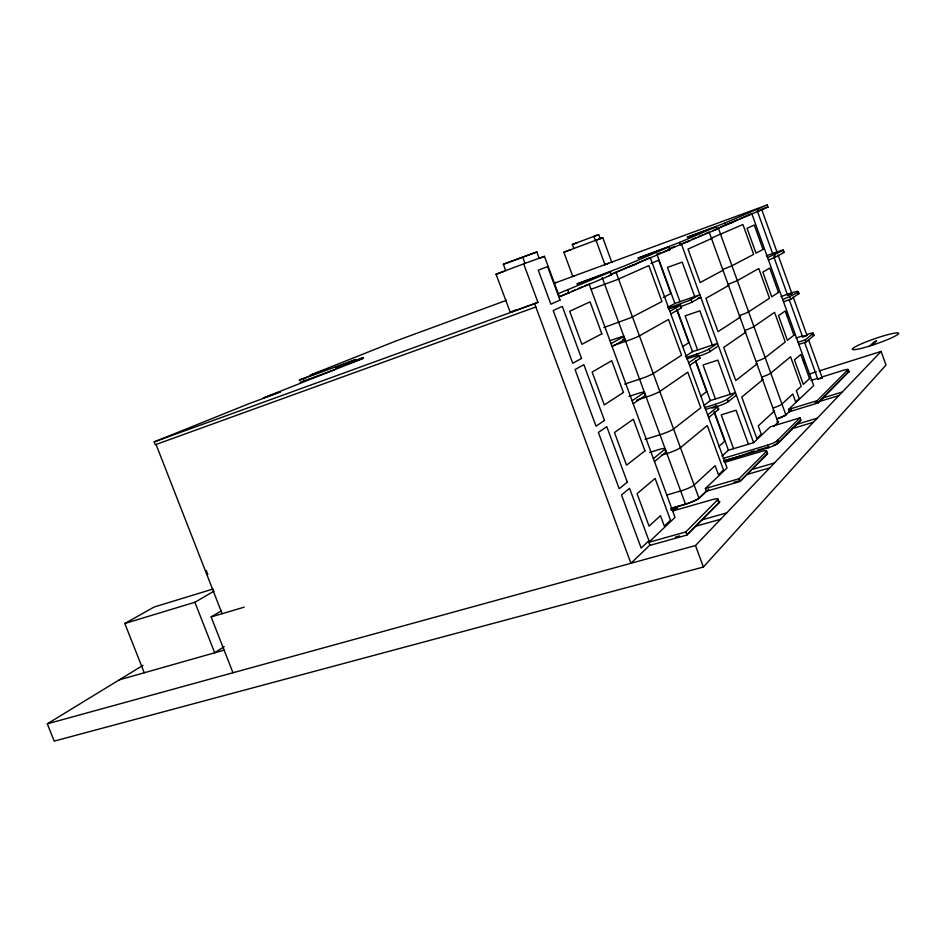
<?xml version="1.0" encoding="UTF-8"?>
<svg xmlns="http://www.w3.org/2000/svg" width="946" height="946" viewBox="0 0 946 946"><rect width="100%" height="100%" fill="white"/><g stroke="black" fill="none" stroke-linecap="round" stroke-linejoin="round"><path stroke-width="1.42" d="M734.037 482.224L741.073 480.284L767.513 453.3A9.425 1.443 -19.3 0 0 766.946 453.099M767.549 453.867L766.627 450.864A9.425 1.431 -19.3 0 0 759.118 452.105L724.624 462.358M719.161 502.35L719.267 501.841A10.441 1.797 -19.5 0 0 718.724 501.546M718.168 499.642L719.232 502.551L686.985 535.046L649.937 545.369L648.802 542.306L685.85 531.948L718.286 499.145A10.441 1.774 -19.6 0 0 710.245 500.209L672.594 511.017M808.475 339.638L822.192 377.797L821.625 378.199L817.852 379.311L804.632 342.535M789.319 299.953L802.598 336.871L806.347 335.712L806.938 335.333L793.174 297.032M802.693 336.906L803.615 336.315M708.66 417.6L718.865 409.157A10.536 1.253 -19.7 0 0 718.582 408.909M707.703 414.951L717.919 406.567A10.536 1.23 -19.7 0 0 710.813 407.797L705.361 409.5M654.478 461.577L666.457 451.68A11.636 1.549 -19.9 0 0 665.286 451.266M653.402 458.644L665.393 448.818A11.648 1.525 -19.9 0 0 657.919 449.847L649.689 452.377M142.988 665.357L47.3 723.832L54.218 741.108L703.398 567.032L886 365.085L881.128 351.427L819.236 370.915M782.732 299.575C807.754 288.767 799.063 289.594 781.006 296.666M778.109 255.113L791.92 293.567L789.804 294.49L787.58 295.128L773.769 256.697M787.58 295.128L791.92 293.567M47.3 723.832L695.487 545.535L881.128 351.427M688.156 533.568L719.859 501.64L719.173 502.302M778.452 442.633L800.848 420.083M819.224 401.577L848.976 371.612A7.722 0.946 -19.1 0 0 848.408 371.482M635.357 263.969L650.233 257.549L727.036 467.939L705.385 488.526L706.39 491.27L740.139 481.49L751.171 470.363M754.187 467.336L767.23 454.186L766.272 451.573M740.162 218.692L751.81 213.666L813.678 385.578L788.586 409.429L789.413 411.723L818.077 402.949L848.917 371.388A7.722 0.934 -19.1 0 0 848.361 371.329M705.385 488.526L739.122 478.7L766.591 451.254M776.962 440.895L800.032 417.836L800.907 420.249L777.884 443.449L776.654 441.179A9.2 1.36 -19.3 0 1 767.372 445.211L723.252 458.361M788.586 409.429L817.249 400.643L848.207 369.413A7.722 0.934 -19.1 0 0 841.727 370.808L822.121 376.946M872.307 345.172L876.599 340.891L874.317 341.612L870.001 345.893M650.221 544.813L630.935 563.284L534.632 303.737L537.931 302.33L523.658 263.839L544.458 256.354L559.417 296.784L611.766 274.766L609.259 275.523M671.861 508.061L685.495 504.135A11.352 1.88 -19.7 0 0 698.952 498.14L706.319 491.08M773.816 426.445L778.073 422.377L709.169 232.089L705.208 233.792M777.328 418.865A9.448 1.277 -19.3 0 0 785.866 414.904L789.614 411.321M789.413 411.723L791.506 409.724M708.731 489.2L700.052 497.513A13.705 2.27 -19.7 0 1 683.769 504.75L670.655 508.534M648.802 542.306L675.03 517.379L589.074 283.966M722.011 456.102L728.42 450.225L753.619 442.669L770.233 426.871L800.032 417.836M689.622 365.44L700.265 358.108A10.56 0.911 -19.9 0 0 700.005 357.943M778.759 442.35L778.144 442.929A9.188 1.372 -19.3 0 1 773.379 445.33M688.653 362.779L699.307 355.507A10.56 0.887 -19.9 0 0 692.318 357.091L686.891 358.889M633.181 403.729L645.669 395.132A11.671 1.123 -20.1 0 0 644.569 394.92M718.629 446.642L724.707 441.226L714.171 412.338M632.094 400.773L644.604 392.247A11.671 1.1 -20.1 0 0 637.261 393.725L629.066 396.386M798.85 344.391L806.051 342.062L813.938 335.463L813.17 333.335A8.691 0.816 -19.5 0 0 807.021 334.47M798.081 342.227L805.271 339.886L813.17 333.335M712.102 408.104L716.157 406.839A10.323 1.194 -19.7 0 0 728.254 401.695L736.343 395.132M704.415 407.691L715.223 404.285A10.323 1.183 -19.7 0 0 727.332 399.153L735.432 392.637L710.316 400.584L703.647 405.775M768.377 259.689C769.476 260.481 788.444 250.643 783.146 252.381M767.584 257.513C793.481 246.09 783.678 249.519 766.307 255.81M761.684 209.433L777.115 252.369L775.543 253.043L772.776 253.954L757.344 211.041L758.964 210.473M700.773 396.102L706.638 391.668L695.547 361.277M670.82 313.954L681.676 307.651M669.851 311.281L680.943 305.109L668.645 308.928M783.513 301.75L790.69 299.314L798.909 293.615L798.14 291.474M612.133 346.591L625.14 339.283A11.695 0.698 -20.2 0 0 622.574 339.685M700.359 355.731A10.347 0.863 -19.9 0 0 710.02 351.593L718.44 345.881M686.134 357.6L696.906 354.041A10.347 0.851 -19.9 0 0 709.086 349.05L717.529 343.374L692.484 351.699L685.436 356.311M611.045 343.623L624.076 336.386A11.707 0.674 -20.3 0 0 616.875 338.301L610.075 340.643M300.154 382.231L334.577 369.744M224.226 646.65L214.683 652.787L194.9 602.259L214.033 591.167M682.693 346.579L688.783 342.724L676.638 309.425M232.976 672.76L211.147 616.946L221.269 610.832M144.265 672.76L124.801 623.497L154.127 607.025L213.134 588.991M682.279 306.126L690.958 302.685L700.773 297.292L698.207 298.179M668.089 308.183L688.381 300.828L699.863 294.774L674.888 303.465L667.58 307.415M663.264 297.493L670.856 293.567L658.653 260.115L650.872 263.567M717.115 228.731L768.128 207.032L766.993 207.399M668.183 249.72L717.269 229.074L712.906 230.552M558.258 293.662L610.702 271.845L576.906 283.989L624.017 266.181L669.189 246.859L637.888 258.152L679.606 242.424L716.406 226.685L687.257 237.245L724.151 223.374L767.36 204.892L604.648 264.691L607.498 263.52M611.187 274.34L670.146 249.484L669.07 249.779M559.417 296.784L568.853 292.704M571.55 291.545L575.594 289.795M578.29 288.636L582.334 286.886M585.03 285.716L587.726 284.557M612.89 273.595L626.015 268.014M628.605 266.89L632.661 265.14M685.389 242.353L689.362 240.651M691.999 239.504L695.96 237.789M698.609 236.654L702.571 234.939M715.921 229.098L725.925 224.841M727.226 224.285L737.573 219.815M511.573 311.825L515.511 310.158M553.954 283.41L608.609 263.236M574.376 275.901L572.827 276.539L563.851 252.227L602.756 237.694L611.885 262.55M553.552 283.457L556.13 282.393L554.273 283.02M535.826 306.977L155.274 444.75L154.174 441.912L248.077 404.048L273.24 394.707L280.477 391.786L263.378 397.947L356.204 361.183L363.359 358.286L347.158 364.151L363.465 357.529L335.298 367.781L355.885 359.456L299.22 380.15L325.483 369.626L310.749 374.971L311.364 374.699L396.007 340.95L506.548 300.284M761.4 209.551L760.087 210.059M505.72 270.627L503.355 264.253L537.044 251.908M573.867 248.491L572.377 244.435L598.7 234.608L600.131 238.676L595.389 240.402L593.887 236.323L598.641 234.632M537.931 302.33L510.261 312.381L496.059 274.234L525.219 263.284M539.078 258.376L544.458 256.354M600.095 238.688L602.756 237.694M711.818 237.895L742.917 224.521L753.678 254.368L731.956 265.791L723.182 269.303M774.916 253.067L772.776 253.954M728.574 284.178L737.312 280.631L758.775 268.522L769.5 298.262L748.593 311.813A9.495 0.65 -19.9 0 1 739.89 315.456M563.851 252.227L570.946 249.638M727.178 224.391L733.434 222.097M670.939 247.899L674.876 246.468M689.539 241.112L681.427 244.068L753.619 442.669M656.5 254.308L660.58 252.819M762.003 209.184L765.681 207.86M627.245 267.481L636.067 264.265M154.174 441.912L534.632 303.737M496.059 274.234L504.112 271.336M663.3 251.825L667.604 250.288M591.274 289.228L617.277 279.602L648.826 265.578L661.963 301.526L631.207 317.572L603.867 327.564M572.377 244.435L577.273 242.684M503.355 264.253L536.82 251.991L539.137 258.27M775.484 252.866L777.115 252.369M613.516 345.515L625.661 341.352A11.435 0.686 -20.2 0 0 639.413 335.865L668.503 319.452L681.581 355.223L653.248 373.575A11.411 0.97 -20.1 0 1 639.567 379.192L624.691 384.088M804.691 335.901L806.938 335.333M819.934 378.294L821.022 377.951M795.917 338.089L802.858 335.83M636.682 400.182L646.165 397.107A11.399 1.1 -20 0 0 659.811 391.455L687.766 372.18L700.773 407.785L673.576 428.976A11.387 1.372 -19.9 0 1 660.001 434.758L645.066 439.393M809.386 374.013L816.422 371.802M810.923 380.446L817.923 378.258M710.789 238.676L711.889 238.38L688.014 249.082L700.158 282.511L723.158 270.213M822.784 397.994L842.318 391.999M815.145 402.83L838.936 395.546M661.455 455.18L666.895 453.524A11.376 1.514 -19.9 0 0 680.446 447.695L707.265 425.546L723.501 470.008L718.463 474.774L715.129 465.669L694.139 485.026A11.352 1.786 -19.7 0 1 680.659 490.974L667.036 494.959M124.801 623.497L194.9 602.259M796.532 424.435L817.297 418.167M792.405 428.585L813.359 422.283M723.915 460.785L740.269 455.913A12.475 1.857 -19.4 0 0 749.279 452.626M724.175 460.891L768.306 447.765A9.2 1.372 -19.3 0 0 777.577 443.745M724.033 461.695L728.065 460.501L724.423 462.192M211.147 616.946L244.293 607.131M751.68 469.594L774.49 462.925M746.749 474.561L769.784 467.844M671.069 509.669L677.596 507.789L671.211 510.379M119.279 679.855L224.178 650.103M701.684 519.945L726.705 512.898M695.322 526.354L720.627 519.248M750.45 452.082L754.707 450.899M757.533 450.107L768.885 446.95M675.361 537.139L679.63 535.944M727.734 285.479L728.893 285.325L705.917 298.345L718.002 331.632L740.044 317.348A9.661 0.686 -19.9 0 0 739.193 317.099M821.495 377.832L822.192 377.797M206.275 570.509L207.848 574.529M156.055 444.478L222.121 613.694M303.299 378.719L304.127 380.871M567.813 290.186L568.972 293.319M522.63 256.945L525.006 263.355M595.968 240.166L604.991 264.726M602.224 277.592L685.495 504.135M623.651 336.67L624.727 339.567M644.214 392.59L645.278 395.475M665.026 449.232L666.09 452.105M695.487 545.535L703.398 567.032M685.85 531.948L686.985 535.046M717.766 500.044L718.83 502.953M616.094 272.294L698.952 498.14M610.265 272.046L611.329 274.979M679.606 242.424L680.541 245.002M694.707 296.559L682.184 262.113L667.486 267.399L679.985 301.691M712.362 345.089L699.886 310.796L685.141 315.858L697.592 349.996M730.253 394.269L717.837 360.13L703.044 364.967L715.436 398.964M748.428 444.23L736.059 410.233L721.23 414.845L733.564 448.688M691.088 299.598L692.023 302.152M709.086 349.05L710.02 351.593M727.332 399.153L728.254 401.695M668.704 247.083L669.662 249.72M680.481 305.428L681.439 308.041M698.881 355.897L699.839 358.51M717.529 407.04L718.475 409.642M696.906 354.041L697.841 356.595M715.223 404.285L716.157 406.839M739.122 478.7L740.139 481.49M657.032 254.521L674.888 303.465M677.324 310.122L692.484 351.699M695.878 361.005L710.316 400.584M714.254 411.38L728.42 450.225M718.333 228.128L785.866 414.904M716.039 226.851L716.902 229.263M777.896 439.961L778.818 442.503M767.372 445.211L768.306 447.765M786.386 312.854L787.841 316.898M803.414 360.19L804.869 364.222M817.249 400.643L818.077 402.949M725.085 222.984L725.937 225.349M848.266 369.638L849.035 371.766M848.065 369.851L848.822 371.979M767.1 205.022L767.868 207.162M783.323 250.193L784.092 252.334M758.16 208.853L758.952 211.041M774.75 254.994L775.543 257.17M789.91 297.139L790.69 299.314M805.271 339.886L806.051 342.062M777.435 422.046A11.648 1.596 -19.3 0 1 777.529 422.897M786.504 414.301A11.411 1.537 -19.3 0 1 777.127 418.747M777.044 421.668A9.614 1.324 -19.3 0 1 778.073 422.377M761.707 379.299A9.637 1.064 -19.6 0 1 762.665 379.819L741.77 397.06L756.8 438.447L761.27 434.202L758.254 425.889L774.065 411.309A9.626 1.253 -19.4 0 0 773.059 410.647M756.02 363.583A9.637 0.97 -19.7 0 1 756.942 364.033L735.763 380.529L723.725 347.395L745.495 332.401A9.661 0.769 -19.8 0 0 744.62 332.093M762.157 376.957A9.46 1.017 -19.5 0 0 770.765 373.126L790.584 356.76L801.215 386.264L796.39 390.722L799.252 398.668L795.704 402.026L792.807 394.009L781.94 404.048A9.448 1.206 -19.4 0 1 773.39 407.963M756.528 361.419A9.472 0.934 -19.6 0 0 765.16 357.635L785.251 341.979L774.573 312.357L753.927 326.583A9.484 0.745 -19.8 0 1 745.259 330.272M797.904 293.485A8.703 0.591 -19.8 0 1 798.909 293.615M812.874 335.18A8.691 0.828 -19.5 0 1 813.938 335.463M648.944 540.674L641.163 548.053L621.498 494.947L629.575 488.302L648.944 540.674M670.513 520.229L664.317 526.106L660.462 515.653L649.074 526.142L637.072 493.67L655.117 478.44L670.513 520.229M809.528 378.601L803.272 384.372L794.439 359.847L800.836 354.466L809.528 378.601M627.304 482.153L619.192 488.715L598.357 432.44L606.776 426.646L627.304 482.153M644.947 450.852L626.548 465.172L614.474 432.523L633.3 419.232L644.947 450.852M793.919 335.227L787.391 340.312L778.523 315.692L785.204 310.998L793.919 335.227M604.494 420.462L596.027 426.173L575.073 369.579L583.859 364.659L604.494 420.462M623.438 392.484L604.269 404.888L592.137 372.062L611.731 360.698L623.438 392.484M778.511 292.42L771.723 296.819L762.819 272.105L769.76 268.096L778.511 292.42M581.554 358.439L572.744 363.264L553.197 310.501L562.314 306.409L581.554 358.439M601.822 333.808L581.861 344.285L569.669 311.269L590.044 301.857L601.822 333.808M763.044 249.448L755.996 253.15L747.056 228.353L754.258 225.03L763.044 249.448M559.997 300.154L550.856 304.163L538.262 270.154L547.604 266.63L559.997 300.154M874.187 344.557L868.18 346.461A24.501 2.684 -19.1 0 1 858.732 345.042A24.501 2.684 -19.1 0 1 897.092 332.874A24.501 2.684 -19.1 0 1 874.187 344.557"/></g></svg>
